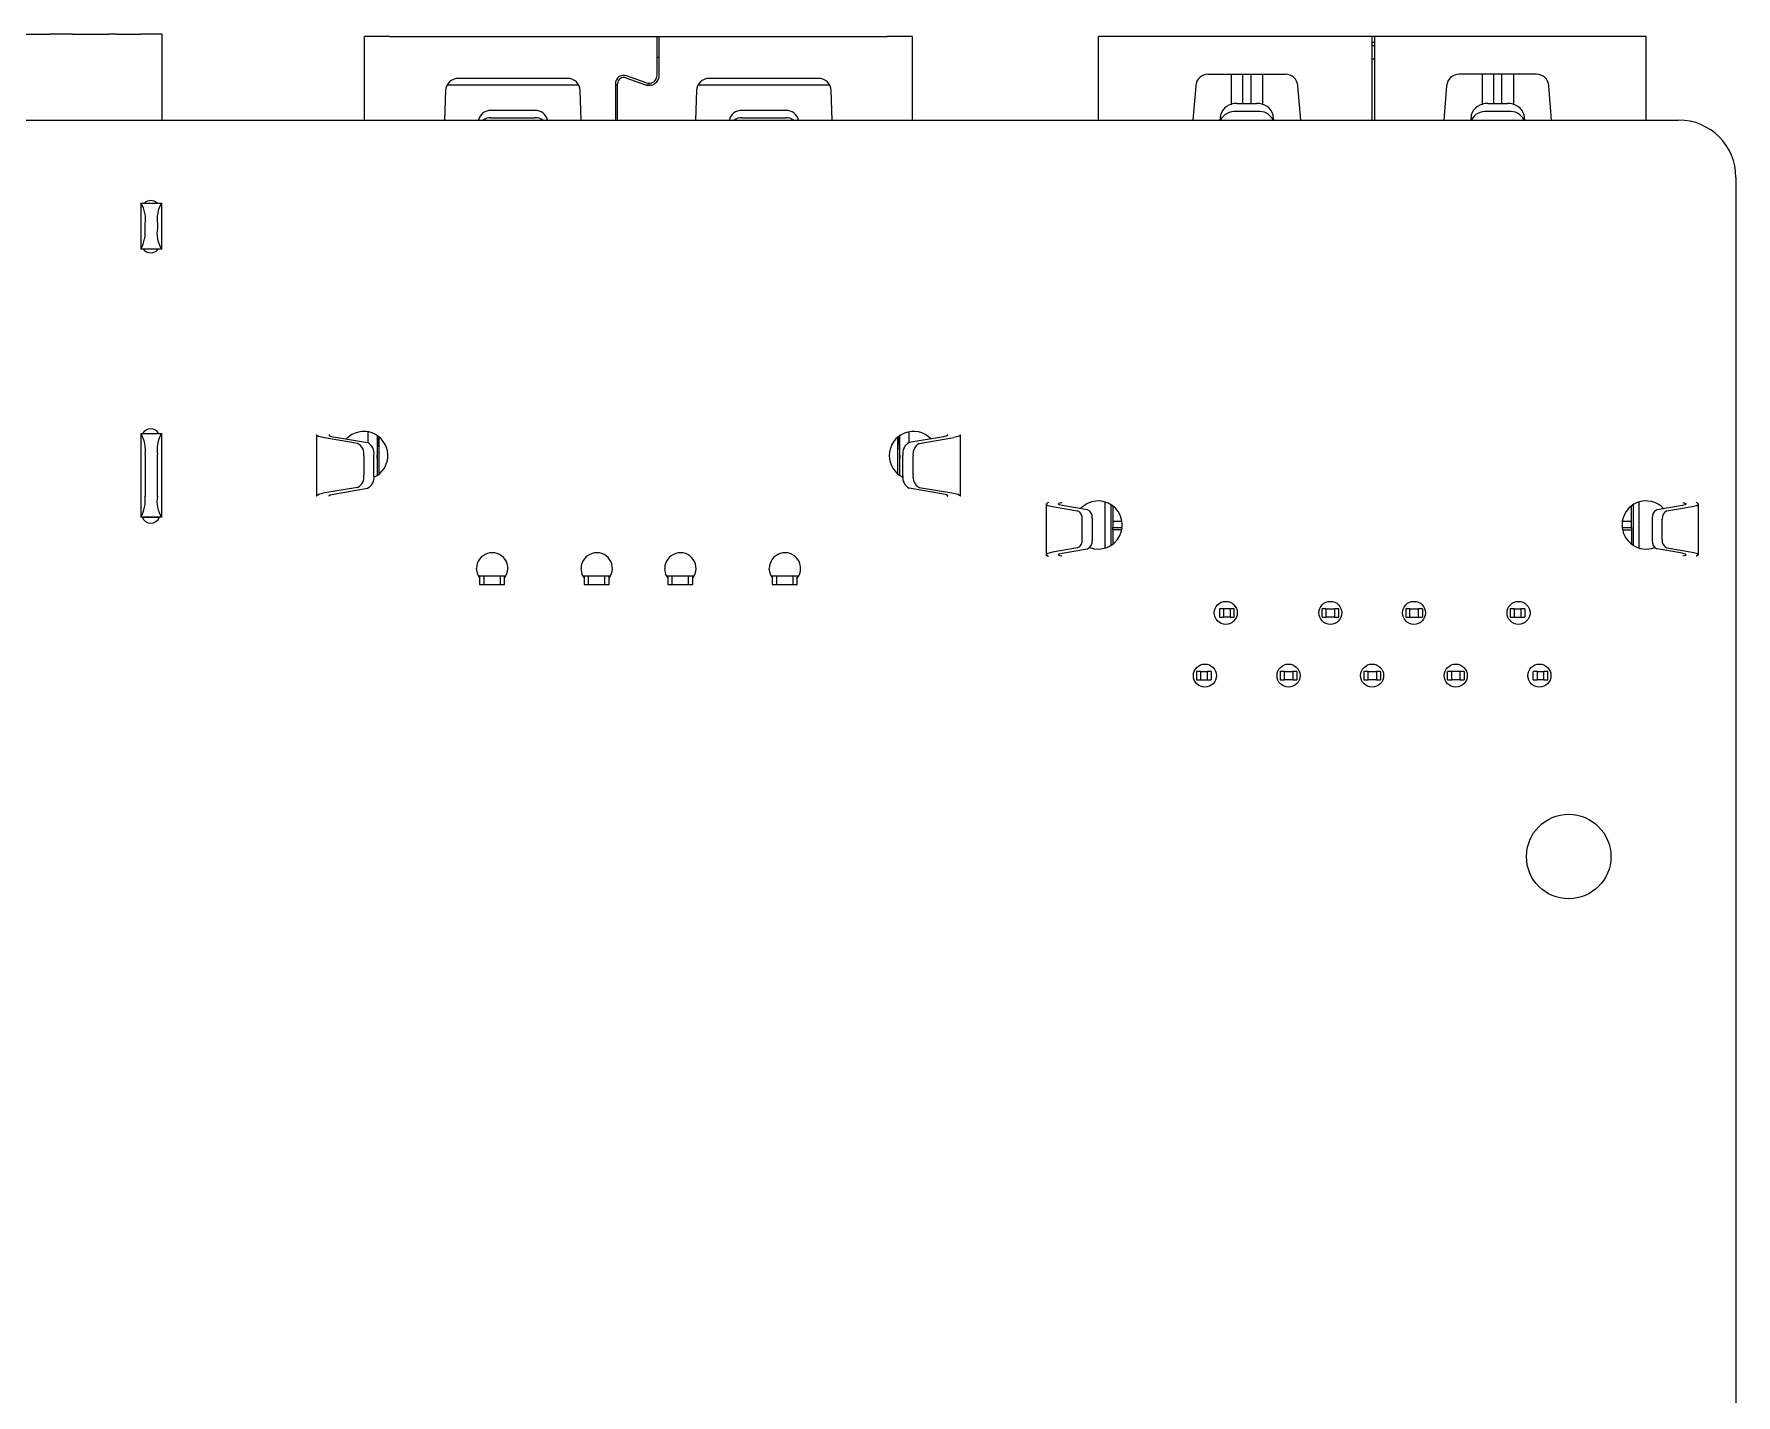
# Model space of a CAD drawing. Header units: millimetres. Extents: x 2 to 1109, y 2 to 430.
# Drawn here: x 123.82 to 164.52, y 333.58 to 366.11 of the extents above; entities that cross this region are included whole.
import ezdxf

# ---------------------------------------------------------------- set-up
doc = ezdxf.new("R2010")
doc.units = ezdxf.units.MM
doc.header["$LTSCALE"] = 0.5
doc.layers.add('几何体', color=7, linetype='Continuous')

msp = doc.modelspace()

# ---------------------------------------------------------------- linework, layer by layer
at = {"layer": '几何体'}
for p, q in [((119.385, 366.113), (124.19, 366.113)), ((124.742, 366.113), (124.19, 366.113)), ((124.742, 366.113), (125.601, 366.113)), ((125.801, 366.113), (125.601, 366.113)), ((125.801, 366.113), (126.378, 366.113)), ((126.875, 366.113), (126.378, 366.113)), ((126.875, 366.113), (126.875, 364.058)), ((132.325, 366.053), (131.725, 366.053)), ((131.725, 364.058), (131.725, 366.053)), ((132.325, 366.053), (138.725, 366.053)), ((138.725, 365.136), (138.725, 366.053)), ((138.725, 366.053), (138.775, 366.053)), ((138.775, 365.136), (138.775, 366.053)), ((138.775, 366.053), (144.225, 366.053)), ((144.825, 366.053), (144.225, 366.053)), ((144.825, 366.053), (144.825, 364.058)), ((149.774, 366.053), (149.274, 366.053)), ((149.274, 364.058), (149.274, 366.053)), ((155.824, 366.053), (149.774, 366.053)), ((155.824, 364.058), (155.824, 366.053)), ((155.874, 366.053), (155.824, 366.053)), ((155.824, 365.923), (155.874, 365.923)), ((155.874, 366.053), (155.874, 364.058)), ((161.874, 366.053), (155.874, 366.053)), ((162.374, 366.053), (161.874, 366.053)), ((162.374, 364.058), (162.374, 366.053)), ((138.775, 365.553), (138.725, 365.553)), ((155.824, 365.836), (155.874, 365.836)), ((155.824, 365.523), (155.874, 365.523)), ((137.975, 365.067), (138.441, 364.901)), ((138.458, 364.948), (137.992, 365.114)), ((151.9, 365.153), (153.747, 365.153)), ((152.449, 365.153), (152.449, 364.423)), ((152.729, 364.453), (152.729, 365.153)), ((152.919, 365.153), (152.919, 364.453)), ((153.199, 365.153), (153.199, 364.423)), ((159.747, 365.153), (157.9, 365.153)), ((158.449, 365.153), (158.449, 364.423)), ((158.729, 364.453), (158.729, 365.153)), ((158.919, 364.453), (158.919, 365.153)), ((159.199, 365.153), (159.199, 364.423)), ((133.665, 364.763), (133.642, 364.058)), ((136.849, 364.894), (133.701, 364.894)), ((136.585, 365.053), (133.965, 365.053)), ((136.908, 364.058), (136.885, 364.763)), ((137.725, 364.925), (137.725, 364.058)), ((137.775, 364.894), (137.725, 364.894)), ((137.775, 364.058), (137.775, 364.925)), ((138.589, 364.894), (138.461, 364.894)), ((139.665, 364.763), (139.642, 364.058)), ((142.849, 364.894), (139.701, 364.894)), ((142.585, 365.053), (139.965, 365.053)), ((142.908, 364.058), (142.885, 364.763)), ((151.601, 364.877), (151.534, 364.058)), ((154.113, 364.058), (154.046, 364.877)), ((157.601, 364.877), (157.534, 364.058)), ((160.113, 364.058), (160.046, 364.877)), ((135.801, 364.283), (134.749, 364.283)), ((141.801, 364.283), (140.749, 364.283)), ((153.079, 364.263), (152.569, 364.263)), ((152.591, 364.453), (153.057, 364.453)), ((159.079, 364.263), (158.569, 364.263)), ((158.591, 364.453), (159.057, 364.453)), ((109.316, 364.058), (163.15, 364.058)), ((134.749, 364.113), (135.801, 364.113)), ((140.749, 364.113), (141.801, 364.113)), ((152.191, 364.171), (152.178, 364.058)), ((153.469, 364.058), (153.456, 364.171)), ((158.191, 364.171), (158.178, 364.058)), ((159.469, 364.058), (159.456, 364.171)), ((164.521, 362.686), (164.521, 303.213)), ((126.375, 362.073), (126.875, 362.073)), ((126.375, 362.073), (126.375, 360.973)), ((126.875, 360.973), (126.875, 362.073)), ((126.477, 361.473), (126.477, 361.573)), ((126.772, 361.573), (126.772, 361.473)), ((126.875, 360.973), (126.375, 360.973)), ((126.375, 356.563), (126.875, 356.563)), ((126.375, 356.563), (126.375, 354.563)), ((126.875, 354.563), (126.875, 356.563)), ((130.574, 356.528), (130.584, 356.538)), ((130.574, 356.528), (130.574, 355.077)), ((130.888, 356.537), (130.874, 356.528)), ((131.81, 356.343), (131.81, 356.606)), ((132.025, 356.52), (132.025, 355.56)), ((144.74, 356.605), (144.74, 356.343)), ((145.659, 356.539), (145.676, 356.528)), ((145.963, 356.537), (145.976, 356.528)), ((145.976, 355.077), (145.976, 356.528)), ((131.558, 356.328), (130.731, 356.47)), ((130.981, 356.488), (131.8, 356.348)), ((132.025, 355.973), (132.054, 356.5)), ((132.025, 356.307), (132.042, 356.278)), ((132.075, 355.597), (132.075, 356.483)), ((144.475, 355.603), (144.475, 356.477)), ((144.496, 356.494), (144.525, 355.973)), ((144.508, 356.278), (144.525, 356.307)), ((144.525, 355.565), (144.525, 356.515)), ((145.569, 356.488), (144.75, 356.348)), ((144.992, 356.328), (145.819, 356.47)), ((126.477, 356.063), (126.477, 355.063)), ((126.772, 355.063), (126.772, 356.063)), ((131.708, 356.028), (131.708, 355.577)), ((131.95, 355.557), (131.95, 356.048)), ((144.6, 355.557), (144.6, 356.048)), ((144.842, 355.577), (144.842, 356.028)), ((130.587, 355.069), (130.574, 355.077)), ((131.558, 355.277), (130.731, 355.136)), ((130.891, 355.067), (130.874, 355.077)), ((130.981, 355.117), (131.8, 355.257)), ((145.569, 355.117), (144.75, 355.257)), ((144.992, 355.277), (145.819, 355.136)), ((145.662, 355.069), (145.676, 355.077)), ((145.976, 355.077), (145.966, 355.067)), ((148.395, 354.912), (148.401, 354.913)), ((149.438, 353.828), (149.438, 354.928)), ((162.209, 353.826), (162.209, 354.93)), ((163.247, 354.913), (163.252, 354.912)), ((126.875, 354.563), (126.375, 354.563)), ((126.405, 354.563), (126.822, 354.563)), ((148.022, 354.877), (148.022, 353.668)), ((148.177, 354.817), (148.777, 354.716)), ((149.015, 354.74), (148.408, 354.842)), ((148.888, 354.028), (148.888, 354.517)), ((149.126, 354.541), (149.126, 354.004)), ((149.574, 354.867), (149.574, 353.889)), ((149.624, 354.832), (149.624, 354.466)), ((162.024, 354.466), (162.024, 354.836)), ((162.074, 353.886), (162.074, 354.87)), ((162.522, 354.004), (162.522, 354.541)), ((163.239, 354.842), (162.633, 354.74)), ((162.759, 354.028), (162.759, 354.517)), ((162.871, 354.716), (163.47, 354.817)), ((163.625, 353.668), (163.625, 354.877)), ((149.624, 354.466), (149.839, 354.466)), ((149.624, 354.466), (149.624, 354.316)), ((149.624, 354.316), (149.843, 354.316)), ((149.624, 354.266), (149.624, 354.316)), ((149.624, 354.266), (149.624, 353.924)), ((149.835, 354.266), (149.624, 354.266)), ((161.799, 354.316), (162.024, 354.316)), ((161.803, 354.466), (162.024, 354.466)), ((161.807, 354.266), (162.024, 354.266)), ((162.024, 354.316), (162.024, 354.466)), ((162.024, 354.316), (162.024, 354.266)), ((162.024, 354.266), (162.024, 353.92)), ((148.777, 353.829), (148.177, 353.729)), ((148.408, 353.703), (149.015, 353.805)), ((163.239, 353.703), (162.633, 353.805)), ((162.871, 353.829), (163.47, 353.729)), ((148.401, 353.632), (148.395, 353.633)), ((163.252, 353.633), (163.247, 353.632)), ((134.455, 353.153), (134.455, 353.151)), ((134.475, 353.153), (134.455, 353.153)), ((134.575, 353.153), (134.475, 353.153)), ((134.475, 353.153), (134.475, 352.953)), ((134.475, 352.953), (134.575, 352.953)), ((134.575, 353.153), (134.575, 352.953)), ((134.975, 353.153), (134.575, 353.153)), ((134.575, 352.953), (134.975, 352.953)), ((134.975, 352.953), (134.975, 353.153)), ((135.075, 353.153), (134.975, 353.153)), ((134.975, 352.953), (135.075, 352.953)), ((135.075, 352.953), (135.075, 353.153)), ((135.095, 353.153), (135.075, 353.153)), ((135.095, 353.139), (135.095, 353.153)), ((136.955, 353.153), (136.955, 353.151)), ((136.975, 353.153), (136.955, 353.153)), ((136.975, 353.153), (136.975, 352.953)), ((137.075, 353.153), (136.975, 353.153)), ((136.975, 352.953), (137.075, 352.953)), ((137.075, 353.153), (137.075, 352.953)), ((137.475, 353.153), (137.075, 353.153)), ((137.075, 352.953), (137.475, 352.953)), ((137.475, 352.953), (137.475, 353.153)), ((137.575, 353.153), (137.475, 353.153)), ((137.475, 352.953), (137.575, 352.953)), ((137.575, 352.953), (137.575, 353.153)), ((137.595, 353.153), (137.575, 353.153)), ((137.595, 353.139), (137.595, 353.153)), ((138.975, 353.153), (138.955, 353.153)), ((138.975, 353.153), (138.975, 352.953)), ((139.075, 353.153), (138.975, 353.153)), ((138.975, 352.953), (139.075, 352.953)), ((139.075, 353.153), (139.075, 352.953)), ((139.475, 353.153), (139.075, 353.153)), ((139.075, 352.953), (139.475, 352.953)), ((139.475, 352.953), (139.475, 353.153)), ((139.575, 353.153), (139.475, 353.153)), ((139.475, 352.953), (139.575, 352.953)), ((139.575, 352.953), (139.575, 353.153)), ((139.595, 353.153), (139.575, 353.153)), ((139.595, 353.139), (139.595, 353.153)), ((141.475, 353.153), (141.455, 353.153)), ((141.455, 353.153), (141.455, 353.151)), ((141.475, 353.153), (141.475, 352.953)), ((141.575, 353.153), (141.475, 353.153)), ((141.475, 352.953), (141.575, 352.953)), ((141.575, 353.153), (141.575, 352.953)), ((141.975, 353.153), (141.575, 353.153)), ((141.575, 352.953), (141.975, 352.953)), ((141.975, 352.953), (141.975, 353.153)), ((142.075, 353.153), (141.975, 353.153)), ((141.975, 352.953), (142.075, 352.953)), ((142.075, 352.953), (142.075, 353.153)), ((142.095, 353.153), (142.075, 353.153)), ((142.095, 353.139), (142.095, 353.153)), ((152.174, 352.373), (152.174, 352.173)), ((152.274, 352.373), (152.174, 352.373)), ((152.174, 352.173), (152.274, 352.173)), ((152.274, 352.173), (152.274, 352.373)), ((152.424, 352.373), (152.274, 352.373)), ((152.424, 352.173), (152.274, 352.173)), ((152.424, 352.373), (152.424, 352.173)), ((152.524, 352.373), (152.424, 352.373)), ((152.424, 352.173), (152.524, 352.173)), ((152.524, 352.173), (152.524, 352.373)), ((154.724, 352.373), (154.624, 352.373)), ((154.624, 352.173), (154.624, 352.373)), ((154.624, 352.173), (154.724, 352.173)), ((154.724, 352.173), (154.724, 352.373)), ((154.724, 352.373), (154.924, 352.373)), ((154.924, 352.173), (154.724, 352.173)), ((154.924, 352.373), (154.924, 352.173)), ((155.024, 352.373), (154.924, 352.373)), ((154.924, 352.173), (155.024, 352.173)), ((155.024, 352.173), (155.024, 352.373)), ((156.624, 352.373), (156.624, 352.173)), ((156.724, 352.373), (156.624, 352.373)), ((156.624, 352.173), (156.724, 352.173)), ((156.724, 352.173), (156.724, 352.373)), ((156.724, 352.373), (156.924, 352.373)), ((156.724, 352.173), (156.924, 352.173)), ((157.024, 352.373), (156.924, 352.373)), ((156.924, 352.373), (156.924, 352.173)), ((156.924, 352.173), (157.024, 352.173)), ((157.024, 352.373), (157.024, 352.173)), ((159.124, 352.373), (159.124, 352.173)), ((159.224, 352.373), (159.124, 352.373)), ((159.124, 352.173), (159.224, 352.173)), ((159.224, 352.173), (159.224, 352.373)), ((159.224, 352.373), (159.374, 352.373)), ((159.224, 352.173), (159.374, 352.173)), ((159.374, 352.373), (159.374, 352.173)), ((159.474, 352.373), (159.374, 352.373)), ((159.374, 352.173), (159.474, 352.173)), ((159.474, 352.373), (159.474, 352.173)), ((151.724, 350.873), (151.624, 350.873)), ((151.624, 350.873), (151.624, 350.673)), ((151.724, 350.673), (151.724, 350.873)), ((151.724, 350.873), (151.874, 350.873)), ((151.874, 350.873), (151.874, 350.673)), ((151.974, 350.873), (151.874, 350.873)), ((151.974, 350.873), (151.974, 350.673)), ((153.624, 350.873), (153.624, 350.673)), ((153.724, 350.873), (153.624, 350.873)), ((153.724, 350.673), (153.724, 350.873)), ((153.724, 350.873), (153.924, 350.873)), ((153.924, 350.873), (153.924, 350.673)), ((154.024, 350.873), (153.924, 350.873)), ((154.024, 350.873), (154.024, 350.673)), ((155.624, 350.873), (155.624, 350.673)), ((155.724, 350.873), (155.624, 350.873)), ((155.724, 350.673), (155.724, 350.873)), ((155.724, 350.873), (155.924, 350.873)), ((156.024, 350.873), (155.924, 350.873)), ((155.924, 350.873), (155.924, 350.673)), ((156.024, 350.873), (156.024, 350.673)), ((157.624, 350.673), (157.624, 350.873)), ((157.724, 350.873), (157.624, 350.873)), ((157.724, 350.673), (157.724, 350.873)), ((157.924, 350.873), (157.724, 350.873)), ((157.924, 350.673), (157.924, 350.873)), ((158.024, 350.873), (157.924, 350.873)), ((158.024, 350.873), (158.024, 350.673)), ((159.774, 350.873), (159.674, 350.873)), ((159.674, 350.673), (159.674, 350.873)), ((159.774, 350.673), (159.774, 350.873)), ((159.774, 350.873), (159.924, 350.873)), ((160.024, 350.873), (159.924, 350.873)), ((159.924, 350.673), (159.924, 350.873)), ((160.024, 350.673), (160.024, 350.873)), ((151.624, 350.673), (151.724, 350.673)), ((151.724, 350.673), (151.874, 350.673)), ((151.874, 350.673), (151.974, 350.673)), ((153.624, 350.673), (153.724, 350.673)), ((153.924, 350.673), (153.724, 350.673)), ((153.924, 350.673), (154.024, 350.673)), ((155.624, 350.673), (155.724, 350.673)), ((155.924, 350.673), (155.724, 350.673)), ((155.924, 350.673), (156.024, 350.673)), ((157.624, 350.673), (157.724, 350.673)), ((157.924, 350.673), (157.724, 350.673)), ((157.924, 350.673), (158.024, 350.673)), ((159.674, 350.673), (159.774, 350.673)), ((159.924, 350.673), (159.774, 350.673)), ((159.924, 350.673), (160.024, 350.673))]:
    msp.add_line(p, q, dxfattribs=at)
at = {"layer": '几何体', "flags": 128}
for points in [[(130.731, 356.47), (130.628, 356.493), (130.574, 356.528)], [(130.874, 356.528), (130.911, 356.504), (130.981, 356.488)], [(145.676, 356.528), (145.649, 356.507), (145.569, 356.488)], [(145.976, 356.528), (145.922, 356.493), (145.819, 356.47)], [(130.574, 355.077), (130.628, 355.112), (130.731, 355.136)], [(130.874, 355.077), (130.901, 355.098), (130.981, 355.117)], [(145.676, 355.077), (145.639, 355.101), (145.569, 355.117)], [(145.819, 355.136), (145.922, 355.112), (145.976, 355.077)], [(148.079, 354.913), (148.057, 354.907), (148.022, 354.877)], [(148.315, 354.878), (148.335, 354.896), (148.395, 354.912)], [(163.252, 354.912), (163.314, 354.895), (163.332, 354.877), (163.307, 354.86), (163.239, 354.842)], [(163.47, 354.817), (163.587, 354.846), (163.625, 354.875), (163.597, 354.904), (163.566, 354.913)], [(148.022, 354.877), (148.062, 354.845), (148.177, 354.817)], [(148.408, 354.842), (148.339, 354.859), (148.315, 354.878)], [(148.177, 353.729), (148.062, 353.7), (148.022, 353.668)], [(148.315, 353.667), (148.339, 353.686), (148.408, 353.703)], [(163.239, 353.703), (163.307, 353.686), (163.332, 353.668), (163.314, 353.651), (163.252, 353.633)], [(163.47, 353.729), (163.57, 353.705), (163.625, 353.671), (163.58, 353.635), (163.573, 353.633)], [(134.475, 353.12), (134.432, 353.197), (134.404, 353.34)], [(136.975, 353.12), (136.932, 353.197), (136.904, 353.34)], [(138.975, 353.12), (138.932, 353.197), (138.904, 353.34)], [(141.475, 353.12), (141.432, 353.197), (141.404, 353.34)], [(148.022, 353.668), (148.057, 353.639), (148.079, 353.632)], [(148.395, 353.633), (148.335, 353.649), (148.315, 353.667)]]:
    msp.add_lwpolyline(points, dxfattribs=at)
at = {"layer": '几何体'}
for centre, radius in [((152.321, 352.278), 0.275), ((154.821, 352.278), 0.275), ((156.821, 352.278), 0.275), ((159.321, 352.278), 0.275), ((151.821, 350.778), 0.275), ((153.821, 350.778), 0.275), ((155.821, 350.778), 0.275), ((157.821, 350.778), 0.275), ((159.821, 350.778), 0.275), ((160.521, 346.452), 1.01)]:
    msp.add_circle(centre, radius, dxfattribs=at)
for centre, radius, start, end in [((137.925, 364.925), 0.2, 70.3941, 180), ((137.925, 364.925), 0.15, 70.3941, 180), ((138.525, 365.136), 0.25, 250.3941, 360), ((138.525, 365.136), 0.2, 250.3941, 360), ((151.9, 364.853), 0.3, 90, 175.3141), ((153.747, 364.853), 0.3, 4.6859, 90), ((157.9, 364.853), 0.3, 90, 175.3141), ((159.747, 364.853), 0.3, 4.6859, 90), ((133.965, 364.753), 0.3, 90, 178.0908), ((136.585, 364.753), 0.3, 1.9091, 90), ((139.965, 364.753), 0.3, 90, 178.0908), ((142.585, 364.753), 0.3, 1.9091, 90), ((134.728, 364), 0.284, 85.7139, 168.2738), ((135.822, 364), 0.284, 11.7262, 94.2861), ((140.728, 364), 0.284, 85.7139, 168.2738), ((141.822, 364), 0.284, 11.7262, 94.2861), ((152.564, 364.067), 0.387, 86.0058, 164.4483), ((152.533, 363.888), 0.377, 84.5577, 153.1794), ((153.085, 364.069), 0.385, 15.318, 94.2279), ((153.12, 363.898), 0.367, 25.7867, 96.476), ((158.564, 364.067), 0.387, 86.0058, 164.4483), ((158.533, 363.888), 0.377, 84.5577, 153.1794), ((159.085, 364.069), 0.385, 15.318, 94.2279), ((159.12, 363.898), 0.367, 25.7867, 96.476), ((134.746, 363.773), 0.34, 89.4751, 123.147), ((135.804, 363.773), 0.34, 56.853, 90.5248), ((140.746, 363.773), 0.34, 89.4751, 123.147), ((141.804, 363.773), 0.34, 56.853, 90.5248), ((163.15, 362.686), 1.371, 360, 90), ((125.818, 361.699), 0.671, 349.1834, 33.9134), ((126.613, 361.908), 0.225, 47.345, 132.655), ((127.515, 361.682), 0.751, 148.5836, 188.3196), ((125.688, 361.374), 0.795, 329.7279, 7.1753), ((127.461, 361.354), 0.699, 170.1295, 212.9673), ((126.613, 361.108), 0.225, 216.7187, 323.2813), ((125.788, 356.183), 0.699, 350.1298, 32.9669), ((126.613, 356.448), 0.225, 30.8789, 149.1211), ((127.515, 356.172), 0.751, 148.5836, 188.3196), ((131.709, 356.04), 0.575, 294.9802, 136.6091), ((144.849, 356.04), 0.575, 43.5453, 180), ((131.425, 356.074), 0.287, 350.7999, 62.3966), ((131.667, 356.094), 0.287, 350.7997, 62.3967), ((144.884, 356.093), 0.288, 117.71, 189.0981), ((145.126, 356.073), 0.288, 117.7102, 189.0964), ((144.849, 356.04), 0.575, 180, 244.5225), ((131.424, 355.532), 0.288, 297.7102, 9.0964), ((131.667, 355.511), 0.287, 297.6041, 9.2002), ((144.883, 355.511), 0.287, 170.7999, 242.3968), ((145.125, 355.531), 0.287, 170.7998, 242.3958), ((125.688, 354.964), 0.795, 329.7279, 7.1753), ((127.431, 354.938), 0.67, 169.1765, 213.9204), ((149.271, 354.378), 0.575, 249.9003, 137.2367), ((162.371, 354.378), 0.575, 42.6613, 180), ((126.613, 354.648), 0.225, 202.0654, 337.9346), ((148.692, 354.538), 0.198, 353.8431, 64.4287), ((148.94, 354.568), 0.188, 351.7385, 66.5239), ((162.718, 354.562), 0.198, 115.5778, 186.1598), ((162.947, 354.543), 0.189, 113.7131, 188.0152), ((162.371, 354.378), 0.575, 180, 290.8223), ((134.779, 353.34), 0.375, 322.1652, 180), ((137.279, 353.34), 0.375, 322.1652, 180), ((139.279, 353.34), 0.375, 322.1652, 180), ((141.779, 353.34), 0.375, 322.1652, 180), ((148.701, 354.002), 0.189, 293.7131, 8.0152), ((148.929, 353.983), 0.198, 295.5778, 6.1598), ((162.706, 353.977), 0.187, 171.5316, 246.7308), ((162.944, 354.001), 0.187, 171.546, 246.7258)]:
    msp.add_arc(centre, radius, start, end, dxfattribs=at)

doc.saveas('drawing.dxf')
